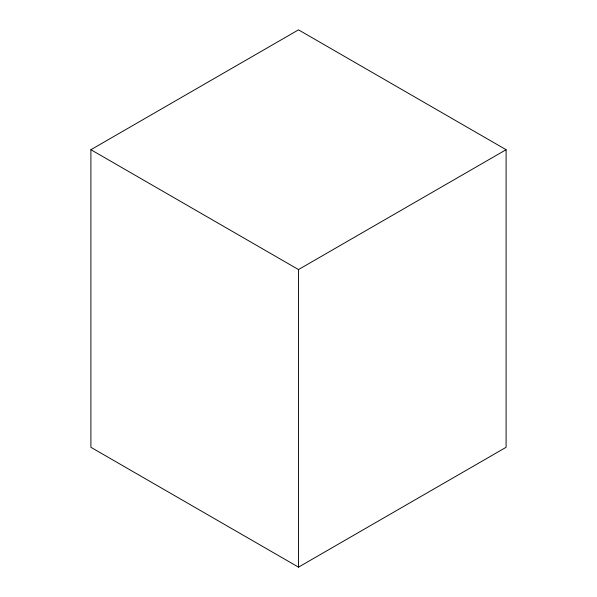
<?xml version="1.0" encoding="UTF-8"?>
<svg xmlns="http://www.w3.org/2000/svg" width="597" height="597" viewBox="0 0 597 597"><rect width="100%" height="100%" fill="white"/><g stroke="black" fill="none" stroke-linecap="round" stroke-linejoin="round"><path stroke-width="0.9" d="M90.901 149.705L298.5 29.85L506.099 149.705L506.099 447.295L298.5 567.15L90.901 447.295L90.901 149.705L298.5 269.568L506.099 149.705M298.5 269.568L298.5 567.15"/></g></svg>
